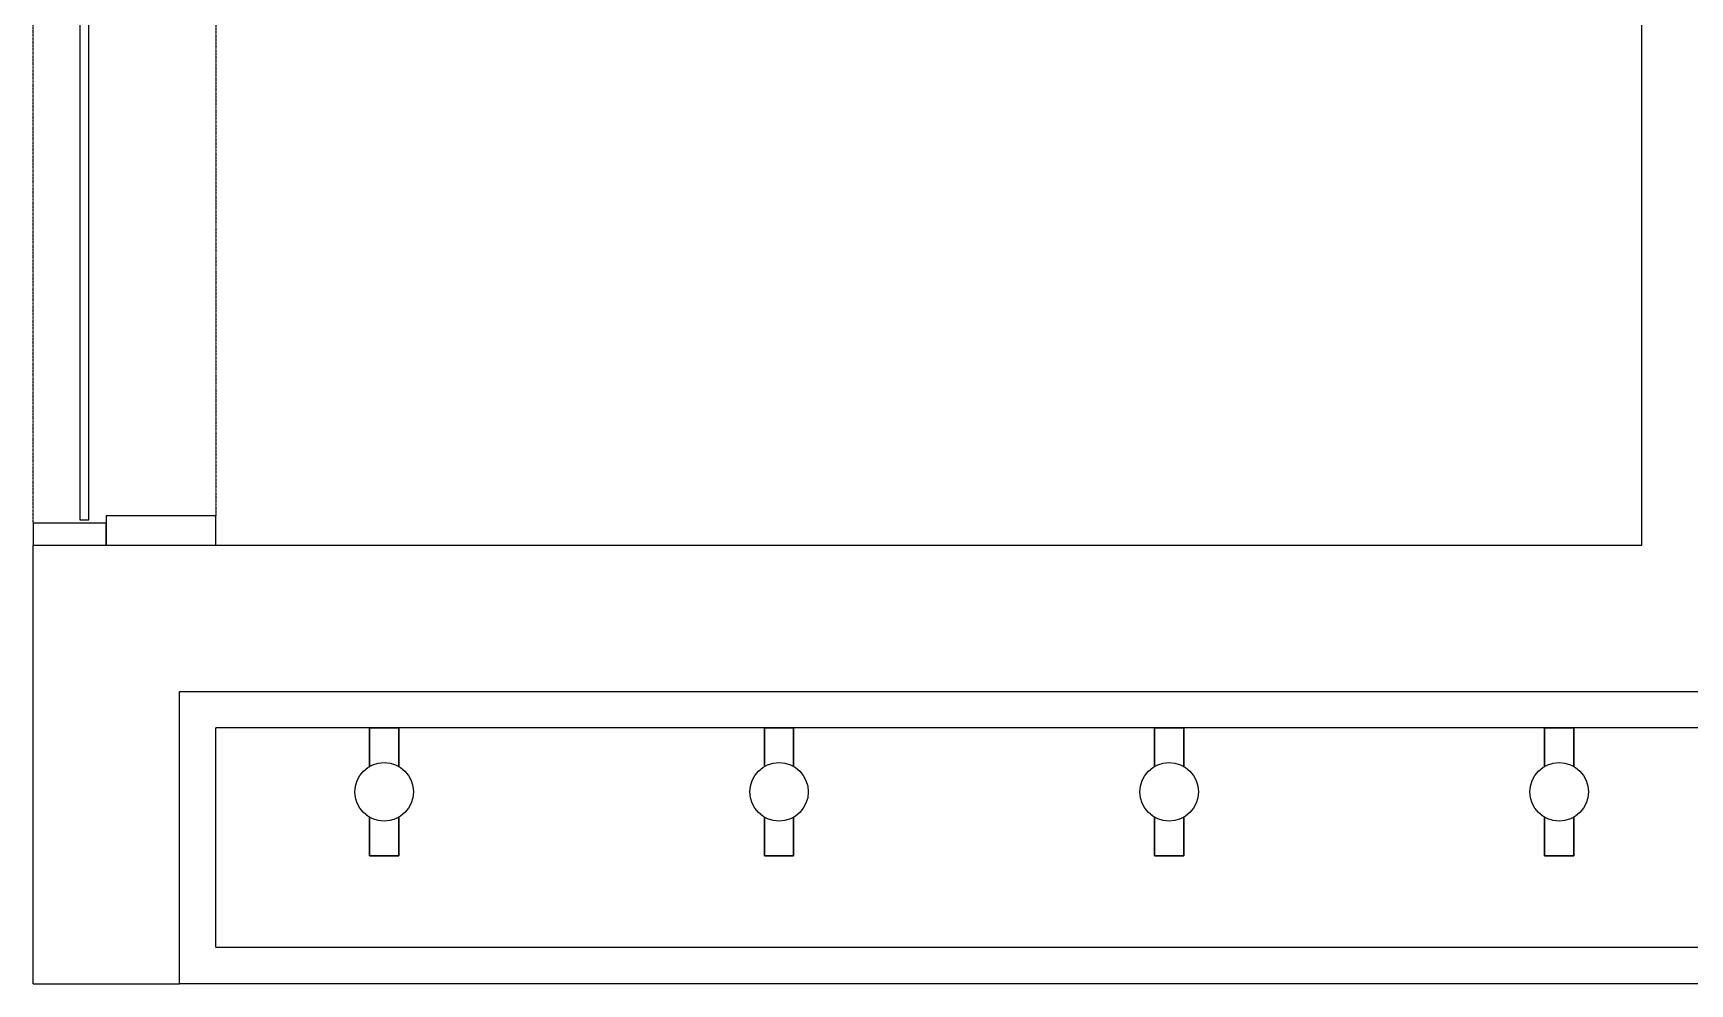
# Model space of a CAD drawing. Header units: millimetres. Extents: x 50157 to 283139, y 29188 to 187058.
# Drawn here: x 156093 to 158358, y 102788 to 104088 of the extents above; entities that cross this region are included whole.
import ezdxf

# ---------------------------------------------------------------- set-up
doc = ezdxf.new("R2010")
doc.units = ezdxf.units.MM
doc.linetypes.add('D_HIDDEN', pattern=[0.35, 0.2, -0.15])
for name, color, linetype in [('A-DOOR-F', 4, 'Continuous'), ('A-TOILET', 252, 'Continuous'), ('A-WALL', 3, 'Continuous'), ('H-PAT 8', 8, 'Continuous')]:
    doc.layers.add(name, color=color, linetype=linetype)

# ---------------------------------------------------------------- blocks, each defined once
blk = doc.blocks.new('A$C3BCF481C')
at = {"ltscale": 0.1, "elevation": 0}
for points in [[(30, 250), (0, 250), (0, 150), (30, 150)], [(1820, 250), (1850, 250), (1850, 150), (1820, 150)], [(34.5, 174), (980, 174), (980, 186), (34.5, 186)], [(40, 150), (0, 150), (0, 0), (40, 0)], [(980, 0), (940, 0), (940, 150), (980, 150)], [(1850, 140), (980, 140), (980, 146), (1850, 146)]]:
    blk.add_lwpolyline(points, close=True, dxfattribs=at)
at = {"layer": 'H-PAT 8', "linetype": 'D_HIDDEN'}
for p, q in [((30, 250, 0), (1820, 250, 0)), ((940, 0, 0), (40, 0, 0))]:
    blk.add_line(p, q, dxfattribs=at)
blk.add_lwpolyline([(980, 165), (1812.5, 165), (1812.5, 195), (980, 195), (980, 165)], dxfattribs=at)
blk = doc.blocks.new('T-2')
at = {"layer": 'A-TOILET'}
blk.add_line((-2597186.6, 747065.1), (-2601386.6, 747065.1), dxfattribs=at)
at = {"layer": 'A-TOILET', "flags": 128}
for points in [[(-2601336.6, 747115.1), (-2601336.6, 747415.1)], [(-2601336.6, 747115.1), (-2597236.6, 747115.1), (-2597236.6, 747415.1), (-2601336.6, 747415.1)]]:
    blk.add_lwpolyline(points, dxfattribs=at)
at = {"layer": 'A-TOILET'}
for points in [[(-2601126.6, 747362.3), (-2601126.6, 747415.1), (-2601086.6, 747415.1), (-2601086.6, 747362.3)], [(-2601086.6, 747362.3), (-2601086.6, 747415.1), (-2601126.6, 747415.1), (-2601126.6, 747362.3)], [(-2600586.6, 747362.3), (-2600586.6, 747415.1), (-2600546.6, 747415.1), (-2600546.6, 747362.3)], [(-2600546.6, 747362.3), (-2600546.6, 747415.1), (-2600586.6, 747415.1), (-2600586.6, 747362.3)], [(-2600053.2, 747362.3), (-2600053.2, 747415.1), (-2600013.2, 747415.1), (-2600013.2, 747362.3)], [(-2600013.2, 747362.3), (-2600013.2, 747415.1), (-2600053.2, 747415.1), (-2600053.2, 747362.3)], [(-2599519.9, 747362.3), (-2599519.9, 747415.1), (-2599479.9, 747415.1), (-2599479.9, 747362.3)], [(-2599479.9, 747362.3), (-2599479.9, 747415.1), (-2599519.9, 747415.1), (-2599519.9, 747362.3)], [(-2601086.6, 747293), (-2601086.6, 747240.1), (-2601126.6, 747240.1), (-2601126.6, 747293)], [(-2601126.6, 747293), (-2601126.6, 747240.1), (-2601086.6, 747240.1), (-2601086.6, 747293)], [(-2600546.6, 747293), (-2600546.6, 747240.1), (-2600586.6, 747240.1), (-2600586.6, 747293)], [(-2600586.6, 747293), (-2600586.6, 747240.1), (-2600546.6, 747240.1), (-2600546.6, 747293)], [(-2600013.2, 747293), (-2600013.2, 747240.1), (-2600053.2, 747240.1), (-2600053.2, 747293)], [(-2600053.2, 747293), (-2600053.2, 747240.1), (-2600013.2, 747240.1), (-2600013.2, 747293)], [(-2599479.9, 747293), (-2599479.9, 747240.1), (-2599519.9, 747240.1), (-2599519.9, 747293)], [(-2599519.9, 747293), (-2599519.9, 747240.1), (-2599479.9, 747240.1), (-2599479.9, 747293)]]:
    blk.add_lwpolyline(points, dxfattribs=at)
for centre in [(-2601106.6, 747327.6), (-2601106.6, 747327.6), (-2600566.6, 747327.6), (-2600566.6, 747327.6), (-2600033.2, 747327.6), (-2600033.2, 747327.6), (-2599499.9, 747327.6), (-2599499.9, 747327.6)]:
    blk.add_circle(centre, 40, dxfattribs=at)
at = {"layer": 'A-WALL'}
blk.add_line((-2599386.6, 747665.1), (-2599386.6, 749665.1), dxfattribs=at)
at = {"layer": 'A-WALL', "flags": 128}
for points in [[(-2601586.6, 747665.1), (-2599386.6, 747665.1)], [(-2601586.6, 747065.1), (-2601586.6, 747665.1)], [(-2601386.6, 747065.1), (-2601386.6, 747465.1)], [(-2601386.6, 747465.1), (-2597186.6, 747465.1)], [(-2601586.6, 747065.1), (-2601386.6, 747065.1)]]:
    blk.add_lwpolyline(points, dxfattribs=at)
at = {"layer": 'A-DOOR-F', "rotation": 89.99998961563657}
blk.add_blockref('A$C3BCF481C', (-2601336.6, 747665.1, 0), dxfattribs=at)

msp = doc.modelspace()

# ---------------------------------------------------------------- block references
msp.add_blockref('T-2', (2757679.1, -644277.3))

doc.saveas('drawing.dxf')
